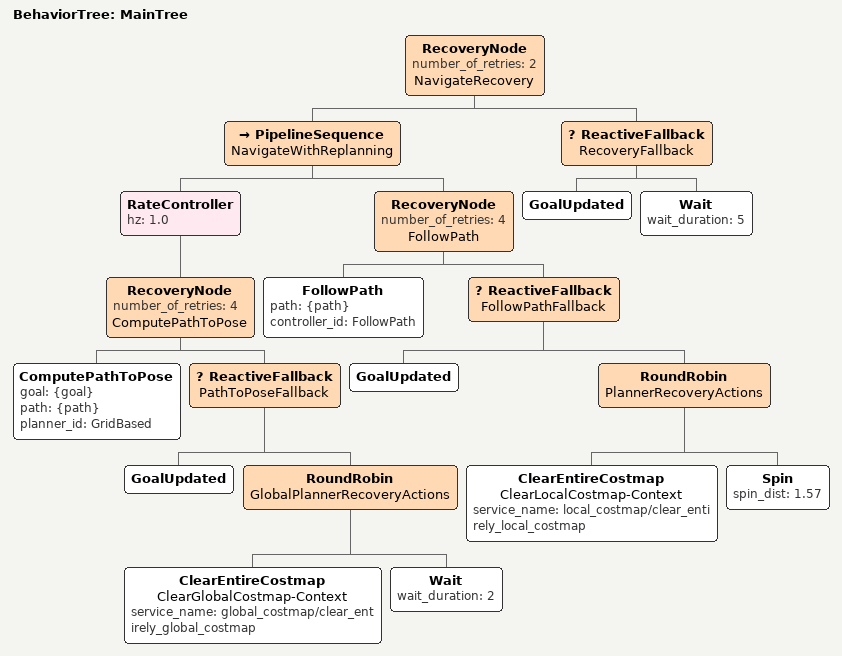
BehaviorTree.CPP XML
<!--
  This Behavior Tree replans the global path periodically at 1 Hz and it also has
  recovery actions.
-->
<root main_tree_to_execute="MainTree" BTCPP_format="4">
  <BehaviorTree ID="MainTree">
    <RecoveryNode number_of_retries="2" name="NavigateRecovery">
      <PipelineSequence name="NavigateWithReplanning">
        <RateController hz="1.0">
          <RecoveryNode number_of_retries="4" name="ComputePathToPose">
            <ComputePathToPose goal="{goal}" path="{path}" planner_id="GridBased"/>
            <ReactiveFallback name="PathToPoseFallback">
              <GoalUpdated/>
              <RoundRobin name="GlobalPlannerRecoveryActions">
                <ClearEntireCostmap name="ClearGlobalCostmap-Context" service_name="global_costmap/clear_entirely_global_costmap"/>
                <Wait wait_duration="2"/>
              </RoundRobin>
            </ReactiveFallback>
          </RecoveryNode>
        </RateController>
        <RecoveryNode number_of_retries="4" name="FollowPath">
          <FollowPath path="{path}" controller_id="FollowPath"/>
          <ReactiveFallback name="FollowPathFallback">
            <GoalUpdated/>
            <RoundRobin name="PlannerRecoveryActions">
              <ClearEntireCostmap name="ClearLocalCostmap-Context" service_name="local_costmap/clear_entirely_local_costmap"/>
              <Spin spin_dist="1.57"/>
            </RoundRobin>
          </ReactiveFallback>
        </RecoveryNode>
      </PipelineSequence>
      <ReactiveFallback name="RecoveryFallback">
        <GoalUpdated/>
        <Wait wait_duration="5"/>
      </ReactiveFallback>
    </RecoveryNode>
  </BehaviorTree>
</root>
